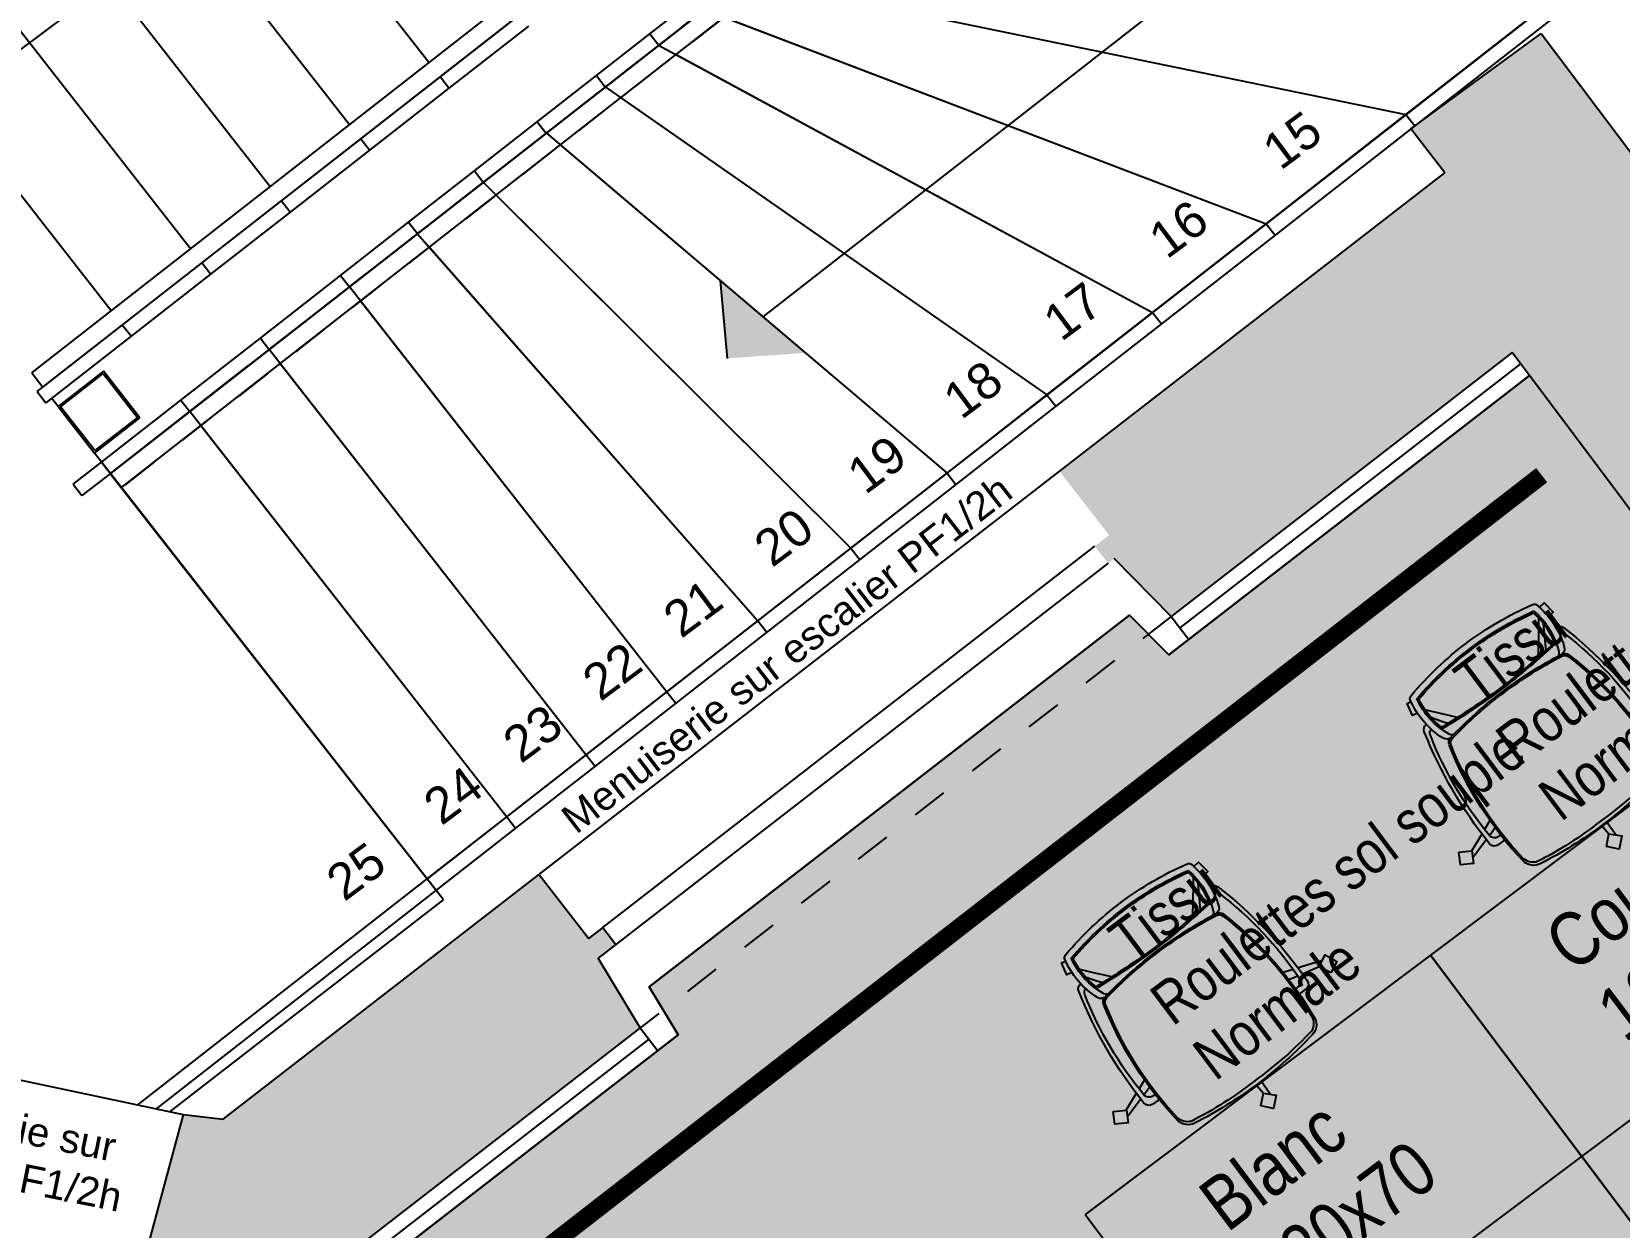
# Model space of a CAD drawing. Extents: x -27.9 to 24.1, y -8.6 to 57.6.
# Drawn here: x 2.073 to 6.482, y 10.944 to 14.266 of the extents above; entities that cross this region are included whole.
import ezdxf
from ezdxf.enums import TextEntityAlignment as Align

# ---------------------------------------------------------------- set-up
doc = ezdxf.new("R2010")
doc.units = 0
doc.header["$LTSCALE"] = 0.002
for name, pattern in [('CACHE', [0.375, 0.25, -0.125]), ('CONTINU', [0]), ('HIDDEN', [9.525, 6.35, -3.175]), ('Tiret', [2.5, 1.25, -1.25])]:
    doc.linetypes.add(name, pattern=pattern)
for name, color, linetype in [('01-FAC_CHASSIS EXI', 4, 'Continuous'), ('01-STR_MACONNERIE_HACH', 252, 'Continuous'), ('02-ISOLATION', 6, 'ISOLATION'), ('A-Etiq_Mob', 7, 'Continuous'), ('A-legende', 7, 'Continuous'), ('A-mobilier', 252, 'Continuous')]:
    doc.layers.add(name, color=color, linetype=linetype)
doc.layers.add('couleur siege', color=1, linetype='Continuous', true_color=0xff0000)
doc.layers.add('Exit- 04-ZON-PLATEAU DE BUREAU', color=7, linetype='Continuous', true_color=0xffc20a)
doc.styles.add('ARIAL', font='arial.ttf')
doc.styles.add('ROMAND', font='romand__.ttf', dxfattribs={"width": 0.7})
doc.styles.get("Standard").update_dxf_attribs({"font": 'ARIALN.TTF'})
doc.linetypes.add('ISOLATION', pattern='A,0.00254,-2.54,[134,ltypeshp.shx,S=2.54,R=0,X=-2.54,Y=0],-5.08,[134,ltypeshp.shx,S=2.54,R=180,X=2.54,Y=0],-2.54', length=10.16254)

# ---------------------------------------------------------------- blocks, each defined once
blk = doc.blocks.new('Poste127')
at = {"transparency": 33554582}
h = blk.add_hatch(color=256, dxfattribs=at)
h.dxf.hatch_style = 1
h.set_gradient(color1=(199, 200, 202), color2=(255, 246, 230), tint=1, name='CURVED')
h.paths.add_polyline_path([(0, 0.7), (0, 0), (1.2, 0), (1.2, 0.7)])
blk.add_lwpolyline([(0, 0.7), (0, 0), (1.2, 0), (1.2, 0.7)], close=True)
at = {"layer": 'A-Etiq_Mob'}
for tag, p in [('FINITION', (0.2839, 0.4213)), ('DIM', (0.2839, 0.1804))]:
    blk.add_attdef(tag, p, '', height=0.15, dxfattribs=at)
blk = doc.blocks.new('chaise')
at = {"layer": 'A-mobilier', "ltscale": 0.1, "true_color": 0xc7c8ca}
h = blk.add_hatch(color=9, dxfattribs=at)
h.dxf.hatch_style = 1
h.paths.add_polyline_path([(0.2715, 0.4556, 0.30076), (0.2358, 0.4895, 0.043342), (0.0082, 0.5092, 0.043342), (-0.2194, 0.4895, 0.300759), (-0.2552, 0.4556, 0.09791), (-0.2229, 0.027, 0.292085), (-0.2069, 0.0126, 0.040929), (0.0082, -0.005, 0.040929), (0.2232, 0.0126, 0.292085), (0.2392, 0.027, 0.09791)])
h.paths.add_polyline_path([(0.159, -0.0239, 0.015765), (0.0082, -0.0177, 0.016739), (-0.152, -0.0246), (-0.1896, -0.0691), (-0.2181, -0.1033, 0.040824), (-0.2135, -0.1418, 0.054873), (0.0082, -0.1666, 0.054873), (0.2298, -0.1418, 0.02252), (0.2331, -0.1206), (0.2189, -0.1014)])
h.paths.add_polyline_path([(0.1912, -0.0264, 0.003373), (0.159, -0.0239), (0.2189, -0.1014), (0.2331, -0.1206, 0.02535), (0.2346, -0.0966)])
h.paths.add_polyline_path([(0.2255, -0.0296, 0.0036), (0.1912, -0.0264), (0.2346, -0.0966, 0.0714)])
h.paths.add_polyline_path([(-0.152, -0.0246, 0.003505), (-0.1854, -0.0274), (-0.196, -0.0428), (-0.2174, -0.0745, 0.030269), (-0.2181, -0.1033), (-0.1896, -0.0691)])
h.paths.add_polyline_path([(-0.1854, -0.0274, 0.002494), (-0.2092, -0.0296, 0.048116), (-0.2174, -0.0745), (-0.196, -0.0428)], flags=17)
at = {"layer": 'A-mobilier'}
for p, q in [((0.004, 0.5092), (0.0064, 0.5428)), ((0.0216, 0.5582), (0.0229, 0.5092)), ((-0.3737, 0.3493), (-0.3075, 0.3301)), ((-0.2624, 0.3653), (-0.2871, 0.3653)), ((-0.2629, 0.3453), (-0.2718, 0.3453)), ((0.2787, 0.3653), (0.3035, 0.3653)), ((0.2793, 0.3453), (0.2882, 0.3453)), ((-0.3078, 0.3082), (-0.3629, 0.3302)), ((-0.2919, 0.3255), (-0.2834, 0.3231)), ((0.2794, 0.3097), (0.3086, 0.3167)), ((0.324, 0.3205), (0.3784, 0.3337)), ((0.3978, 0.3247), (0.3241, 0.2982)), ((0.3093, 0.2929), (0.2787, 0.2819)), ((-0.2174, -0.0745), (-0.196, -0.0428)), ((-0.2416, -0.0656), (-0.2409, -0.0656)), ((-0.1896, -0.0691), (-0.2193, -0.1048)), ((0.258, -0.0656), (0.2572, -0.0656)), ((0.2331, -0.1206), (0.2189, -0.1014))]:
    blk.add_line(p, q, dxfattribs=at)
at = {"layer": 'A-mobilier', "linetype": 'HIDDEN'}
for p, q in [((-0.2627, 0.2897), (-0.2927, 0.3021)), ((-0.2834, 0.3231), (-0.2632, 0.3171)), ((-0.196, -0.0428), (-0.1854, -0.0274)), ((-0.152, -0.0246), (-0.1896, -0.0691)), ((0.2189, -0.1014), (0.159, -0.0239)), ((0.1912, -0.0264), (0.2346, -0.0966))]:
    blk.add_line(p, q, dxfattribs=at)
at = {"layer": 'A-mobilier'}
for points in [[(-0.0236, 0.5701), (0.0064, 0.5428), (0.034, 0.572), (0.003, 0.5998)], [(-0.3982, 0.3102), (-0.3631, 0.331), (-0.3829, 0.3656), (-0.418, 0.3448)], [(0.3951, 0.3712), (0.3784, 0.3337), (0.4152, 0.3167), (0.4319, 0.3542)]]:
    blk.add_lwpolyline(points, close=True, dxfattribs=at)
for points in [[(-0.2428, -0.1092), (-0.2592, -0.1129), (-0.2503, -0.1525), (-0.2373, -0.1499)], [(0.2547, -0.145), (0.2745, -0.1474), (0.2795, -0.1069), (0.2594, -0.1049)]]:
    blk.add_lwpolyline(points, dxfattribs=at)
for centre, radius, start, end in [((-0.0186, -0.6869), 1.1836, 88.7046, 100.0235), ((0.0082, -0.8109), 1.3202, 90, 99.927), ((0.0082, -0.8109), 1.3202, 80.073, 90), ((0.0349, -0.6869), 1.1836, 79.9765, 91.2954), ((0.8449, 0.323), 1.1081, 173.1278, 195.4958), ((0.8449, 0.323), 1.1031, 173.7387, 195.3268), ((-0.2117, 0.4455), 0.0447, 99.9272, 166.8835), ((-0.203, 0.4342), 0.0495, 115.9014, 169.3298), ((-0.8286, 0.323), 1.1031, 344.6732, 6.2613), ((0.2281, 0.4455), 0.0447, 13.1165, 80.0728), ((-0.8286, 0.323), 1.1081, 344.5042, 6.8722), ((0.2193, 0.4342), 0.0495, 10.6702, 64.0986), ((1.0389, 0.3041), 1.3467, 178.2197, 195.2822), ((-0.2871, 0.3453), 0.02, 90, 178.2197), ((-0.2718, 0.3253), 0.02, 90, 177.2781), ((-1.0226, 0.3041), 1.3467, 344.7178, 1.7803), ((0.2882, 0.3253), 0.02, 2.7219, 90), ((0.3035, 0.3453), 0.02, 1.7803, 90), ((0.8419, 0.2723), 1.135, 177.2781, 195.5028), ((-0.8256, 0.2723), 1.135, 344.4972, 2.7219), ((-0.2071, -0.0076), 0.02, 80.7555, 159.0187), ((0.0196, -0.0945), 0.2428, 156.8702, 192.2258), ((-0.2036, 0.0323), 0.02, 195.4958, 260.6251), ((-0.1997, 0.0368), 0.02, 195.3268, 260.7665), ((0.0082, 1.3151), 1.3202, 260.6251, 270), ((-0.1856, -0.0076), 0.02, 114.7785, 159.0187), ((0.0082, 1.3151), 1.3152, 260.7665, 270), ((0.0082, 1.3151), 1.3152, 270, 279.2335), ((0.0082, 1.3151), 1.3202, 270, 279.3749), ((0.2019, -0.0076), 0.02, 20.9813, 65.2215), ((0.216, 0.0368), 0.02, 279.2335, 344.6732), ((-0.0032, -0.0945), 0.2428, 347.7742, 23.1298), ((0.2235, -0.0076), 0.02, 20.9813, 99.2445), ((0.22, 0.0323), 0.02, 279.3749, 344.5042), ((-0.2325, -0.0257), 0.02, 195.5028, 252.7294), ((0.0196, -0.0945), 0.2628, 159.0187, 193.9621), ((0.0196, -0.0945), 0.2378, 164.1556, 191.4603), ((0.0306, -2.412), 2.3994, 90.5363, 95.8288), ((0.0306, -2.412), 2.3944, 90.5374, 95.7482), ((-0.0143, -2.412), 2.3994, 84.1712, 89.4637), ((-0.0143, -2.412), 2.3944, 84.2518, 89.4626), ((-0.0032, -0.0945), 0.2378, 348.5397, 15.8444), ((-0.0032, -0.0945), 0.2628, 346.0379, 20.9813), ((0.2489, -0.0257), 0.02, 287.2706, 344.4972), ((-0.2409, -0.0456), 0.02, 195.2822, 270), ((0.2572, -0.0456), 0.02, 270, 344.7178), ((0.01, 0.8526), 1.0242, 257.1546, 269.8984), ((0.01, 0.8526), 1.0192, 257.3346, 269.8979), ((0.0064, 0.8526), 1.0192, 270.1021, 282.6654), ((0.0064, 0.8526), 1.0242, 270.1016, 282.8454), ((-0.2198, -0.1455), 0.02, 218.589, 257.0335), ((0.01, 0.8526), 1.0442, 257.0335, 269.9004), ((0.0064, 0.8526), 1.0442, 270.0996, 282.9665), ((0.2362, -0.1455), 0.02, 282.9665, 321.411)]:
    blk.add_arc(centre, radius, start, end, dxfattribs=at)
blk = doc.blocks.new('SiègeT1')
at = {"layer": 'couleur siege', "true_color": 0x8a6689}
for points in [[(-0.1936, 0.2235), (-0.0769, 0.2096), (0.0385, 0.2124), (0.1553, 0.2166), (0.1984, 0.2222), (0.2025, 0.2444), (0.2039, 0.282), (0.2012, 0.321), (0.1233, 0.3376), (0.0385, 0.3432), (-0.0227, 0.3446), (-0.0977, 0.3376), (-0.1492, 0.3307), (-0.1964, 0.3223), (-0.202, 0.3001), (-0.2006, 0.2653)], [(-0.2076, -0.2358), (-0.225, -0.2195), (-0.2335, -0.1968), (-0.2363, -0.14), (-0.2381, -0.076), (-0.2337, -0.0116), (-0.2278, 0.0448), (-0.218, 0.1023), (-0.2107, 0.1321), (-0.2013, 0.169), (-0.1966, 0.1769), (-0.184, 0.18), (-0.1205, 0.1883), (-0.0494, 0.1934), (0.0091, 0.1953), (0.0767, 0.1926), (0.1322, 0.1879), (0.1685, 0.1829), (0.1909, 0.1794), (0.1994, 0.1771), (0.2037, 0.1728), (0.2071, 0.1636), (0.2187, 0.1148), (0.2315, 0.0452), (0.2373, -0.0047), (0.2408, -0.0627), (0.2412, -0.1049), (0.2396, -0.159), (0.2364, -0.1973), (0.2345, -0.2097), (0.2289, -0.2196), (0.2221, -0.2289), (0.2135, -0.2344), (0.2067, -0.2363), (0.1752, -0.2419), (0.1139, -0.248), (0.0509, -0.2511), (-0.0505, -0.2518), (-0.1259, -0.2474), (-0.1911, -0.2375)]]:
    blk.add_hatch(color=8, dxfattribs=at).paths.add_polyline_path(points)
at = {"extrusion": (0, 0, -1), "xscale": 0.8999999999999986, "yscale": 0.8999999999999986, "zscale": -0.9, "rotation": 180}
blk.add_blockref('chaise', (0.0055, 0.195), dxfattribs=at)
at = {"layer": 'A-Etiq_Mob', "style": 'ROMAND', "width": 0.7}
for tag, p in [('FINITION', (-0.0791, 0.1775)), ('PIETEMENT', (-0.0914, -0.031)), ('ASSISE', (-0.0883, -0.2242)), ('COULEUR', (-0.1036, -0.4236))]:
    blk.add_attdef(tag, p, '', height=0.15, dxfattribs=at)
blk = doc.blocks.new('Poste127Couleur')
at = {"transparency": 33554582}
h = blk.add_hatch(color=256, dxfattribs=at)
h.dxf.hatch_style = 1
h.set_gradient(color1=(169, 83, 160), color2=(255, 246, 230), tint=1, name='CURVED')
h.paths.add_polyline_path([(0, 0.7029), (0, 0.0029), (1.2, 0.0029), (1.2, 0.7029)])
blk.add_lwpolyline([(0, 0.7), (0, 0), (1.2, 0), (1.2, 0.7)], close=True)
at = {"layer": 'A-Etiq_Mob'}
for tag, p in [('STRATIFIE', (0.2839, 0.4213)), ('DIM', (0.2839, 0.1804))]:
    blk.add_attdef(tag, p, '', height=0.15, dxfattribs=at)
blk = doc.blocks.new('Xref-R3-2018-11')
h = blk.add_hatch(color=256)
h.dxf.hatch_style = 1
h.paths.add_polyline_path([(6.7106, 6.7044), (6.7299, 6.4891), (6.8281, 6.6043)])
h.paths.add_polyline_path([(6.8281, 6.6043), (6.7299, 6.4891), (6.9455, 6.5042)])
at = {"layer": '01-STR_MACONNERIE_HACH'}
h = blk.add_hatch(color=256, dxfattribs=at)
h.dxf.hatch_style = 1
h.paths.add_polyline_path([(-11.1808, -12.8229), (-11.2133, -13.0681), (-11.2814, -13.0673), (-11.2822, -13.1273), (-11.2323, -13.1279), (-11.2358, -13.4016), (-10.2963, -13.4136), (-10.2928, -13.1399), (-10.2428, -13.1405), (-10.242, -13.0805), (-10.3087, -13.0797), (-10.3349, -12.8336)])
h.paths.add_polyline_path([(-8.8763, -12.8523), (-8.9088, -13.0975), (-8.9769, -13.0967), (-8.9777, -13.1567), (-8.9277, -13.1573), (-8.9312, -13.431), (-7.3386, -13.4513), (-7.3351, -13.1776), (-7.2851, -13.1783), (-7.2843, -13.1183), (-7.351, -13.1174), (-7.3772, -12.8714)])
h.paths.add_polyline_path([(-5.9186, -12.89), (-5.9511, -13.1353), (-6.0192, -13.1344), (-6.02, -13.1944), (-5.97, -13.195), (-5.9735, -13.4687), (-4.3537, -13.4894), (-4.3502, -13.2157), (-4.3002, -13.2163), (-4.2995, -13.1563), (-4.3661, -13.1555), (-4.3924, -12.9095)])
h.paths.add_polyline_path([(-2.9663, -13.1734), (-3.0344, -13.1725), (-3.0351, -13.2325), (-2.9852, -13.2331), (-2.9887, -13.5068), (-2.0358, -13.519), (-2.0323, -13.2453), (-1.9823, -13.2459), (-1.9815, -13.1859), (-2.0482, -13.1851), (-2.0744, -12.939), (-2.9338, -12.9281)])
h.paths.add_polyline_path([(-0.6158, -12.9576), (-0.6483, -13.2029), (-0.7164, -13.2021), (-0.7158, -13.2621), (-0.6672, -13.2627), (-0.6707, -13.5364), (1.2439, -13.5608), (1.2474, -13.2871), (1.2974, -13.2878), (1.2982, -13.2278), (1.2482, -13.2271), (1.2513, -12.9815)])
h.paths.add_polyline_path([(2.4372, -12.9966), (2.4341, -13.2423), (2.3841, -13.2416), (2.3834, -13.3016), (2.4333, -13.3022), (2.4298, -13.5759), (3.3231, -13.5873), (3.3266, -13.3136), (3.3766, -13.3143), (3.3773, -13.2543), (3.3273, -13.2536), (3.3305, -13.008)])
h.paths.add_polyline_path([(4.5164, -13.0231), (4.5132, -13.2688), (4.4633, -13.2681), (4.4625, -13.3281), (4.5125, -13.3288), (4.509, -13.6025), (5.2829, -13.6123), (5.6572, -13.3312), (5.508, -13.1326), (5.548, -13.1025), (5.5119, -13.0546), (5.4329, -13.1139), (5.2796, -12.925), (5.1384, -13.0311)])
h.paths.add_polyline_path([(6.2975, -12.1606), (6.4362, -12.3604), (6.3568, -12.42), (6.3928, -12.468), (6.4328, -12.438), (6.582, -12.6367), (7.4765, -11.965), (7.3273, -11.7663), (7.3672, -11.7363), (7.3312, -11.6883), (7.265, -11.738), (7.1118, -11.5491)])
h.paths.add_polyline_path([(8.1297, -10.7846), (8.2683, -10.9845), (8.2018, -11.0345), (8.2378, -11.0824), (8.2778, -11.0524), (8.427, -11.2511), (9.4261, -10.5008), (9.2769, -10.3021), (9.3169, -10.2721), (9.2809, -10.2241), (9.2106, -10.2768), (9.0574, -10.0879)])
h.paths.add_polyline_path([(10.0753, -9.3235), (10.214, -9.5233), (10.1434, -9.5763), (10.1794, -9.6243), (10.2194, -9.5943), (10.3686, -9.793), (11.3829, -9.0312), (11.2337, -8.8325), (11.2737, -8.8025), (11.2377, -8.7545), (11.1894, -8.7907), (11.0362, -8.6019)])
h.paths.add_polyline_path([(12.0541, -7.8374), (12.1928, -8.0373), (12.1442, -8.0738), (12.1802, -8.1217), (12.2202, -8.0917), (12.3694, -8.2904), (13.4214, -7.5003), (13.2722, -7.3016), (13.3122, -7.2716), (13.2762, -7.2236), (13.2279, -7.2598), (13.0747, -7.0709)])
h.paths.add_polyline_path([(14.0926, -6.3065), (14.2313, -6.5064), (14.1827, -6.5428), (14.2187, -6.5908), (14.2587, -6.5608), (14.4079, -6.7595), (15.5435, -5.9066), (15.3943, -5.7079), (15.4343, -5.6779), (15.3983, -5.6299), (15.3501, -5.6661), (15.1968, -5.4772)])
h.paths.add_polyline_path([(16.9171, -4.1853), (16.2147, -4.7128), (16.3534, -4.9126), (16.3048, -4.9491), (16.3408, -4.9971), (16.3808, -4.9671), (16.53, -5.1658), (17.7385, -4.2582), (8.9892, 7.392), (8.6276, 7.1267), (8.7221, 7.0047), (7.6518, 6.1753), (7.7893, 5.9978), (7.7498, 5.9672), (7.7865, 5.9198), (7.8036, 5.933), (7.9621, 5.7717), (8.9087, 6.5052)])
h.paths.add_polyline_path([(5.3291, 4.3754), (5.2181, 4.3882), (5.0434, 3.7382), (4.9956, 3.7511), (4.9824, 3.7018), (5.2116, 3.6402), (6.4873, 4.6288), (6.3707, 4.8226), (6.42, 4.8608), (6.3833, 4.9082), (6.3437, 4.8776), (6.2062, 5.0551)])
h.paths.add_polyline_path([(-0.3535, 6.915), (-0.3555, 6.5975), (-0.4055, 6.5978), (-0.4059, 6.5378), (-0.3599, 6.5375), (-0.3613, 6.3175), (1.2498, 6.3072), (1.2512, 6.5272), (1.2866, 6.527), (1.287, 6.587), (1.237, 6.5873), (1.2391, 6.9048)])
h.paths.add_polyline_path([(-2.6665, 6.9298), (-2.6685, 6.6123), (-2.7185, 6.6126), (-2.7189, 6.5526), (-2.6728, 6.5523), (-2.6742, 6.3323), (-1.6713, 6.3259), (-1.6698, 6.5459), (-1.6238, 6.5456), (-1.6234, 6.6056), (-1.6734, 6.6059), (-1.6714, 6.9234)])
h.paths.add_polyline_path([(-5.6415, 6.9488), (-5.6435, 6.6313), (-5.6935, 6.6316), (-5.6939, 6.5716), (-5.6479, 6.5713), (-5.6493, 6.3513), (-3.9842, 6.3407), (-3.9828, 6.5607), (-3.9367, 6.5604), (-3.9364, 6.6204), (-3.9864, 6.6207), (-3.9843, 6.9382)])
h.paths.add_polyline_path([(-8.5844, 6.9676), (-8.5864, 6.6501), (-8.6364, 6.6504), (-8.6368, 6.5904), (-8.5908, 6.5901), (-8.5922, 6.3701), (-7.0592, 6.3603), (-6.9592, 6.3597), (-6.9578, 6.5797), (-6.9118, 6.5794), (-6.9114, 6.6394), (-6.9614, 6.6397), (-6.9594, 6.9572)])
h.paths.add_polyline_path([(-10.8947, 6.9824), (-10.8967, 6.6649), (-10.9467, 6.6652), (-10.9471, 6.6052), (-10.9011, 6.6049), (-10.9025, 6.3849), (-10.0021, 6.3792), (-9.9021, 6.3785), (-9.9007, 6.5985), (-9.8547, 6.5982), (-9.8543, 6.6582), (-9.9043, 6.6585), (-9.9023, 6.9761)])
h.paths.add_polyline_path([(4.0393, 4.878), (3.4848, 4.4872), (3.7999, 4.0401), (3.8323, 4.011), (4.1091, 3.9366), (4.1223, 3.9859), (4.0772, 3.998), (4.238, 4.5961)])
edge = h.paths.add_edge_path()
edge.add_line((2.615, 5.7215), (3.1695, 6.1123))
edge.add_line((3.1695, 6.1123), (3.0138, 6.3333))
edge.add_arc((1.8436, 5.4114), 1.4897, 38.2323, 77.6185)
edge.add_line((2.1631, 6.8664), (2.163, 6.8989))
edge.add_line((2.163, 6.8989), (1.9782, 6.9001))
edge.add_line((1.9782, 6.9001), (1.9761, 6.5826))
edge.add_line((1.9761, 6.5826), (1.9261, 6.5829))
edge.add_line((1.9261, 6.5829), (1.9257, 6.5229))
edge.add_line((1.9257, 6.5229), (1.9612, 6.5227))
edge.add_line((1.9612, 6.5227), (1.9598, 6.3027))
edge.add_line((1.9598, 6.3027), (2.2066, 6.3011))
edge.add_line((2.2066, 6.3011), (2.615, 5.7215))
h.paths.add_polyline_path([(-12.9803, -4.4062), (-13.5351, -4.4062), (-13.5351, -3.4062), (-12.9616, -3.4062), (-12.7786, 6.3969), (-12.2124, 6.3933), (-12.211, 6.6133), (-12.165, 6.613), (-12.1646, 6.673), (-12.2146, 6.6733), (-12.2125, 6.9908), (-12.9153, 6.9953), (-12.913, 7.3501), (-13.403, 7.3532), (-13.7899, -13.369), (-12.6008, -13.3842), (-12.5973, -13.1105), (-12.5473, -13.1111), (-12.5465, -13.0511), (-12.6132, -13.0503), (-12.6395, -12.8042), (-12.6431, -12.8042), (-13.137, -12.7979)])
h.paths.add_polyline_path([(-13.5351, -4.4062), (-13.5351, -3.4062)], flags=16)
for p, q in [((4.3433, 7.0301), (6.9201, 8.9604)), ((5.9007, 7.3107), (5.0667, 8.3781)), ((5.6801, 7.1383), (4.8461, 8.2057)), ((5.4594, 6.9659), (4.6254, 8.0333)), ((5.2388, 6.7935), (4.4048, 7.8609)), ((4.7975, 6.4487), (6.6211, 7.8735)), ((4.8283, 6.4093), (6.6728, 7.8505)), ((4.8471, 6.4236), (6.6732, 7.8503)), ((7.0547, 7.7628), (5.0155, 6.1696)), ((6.9982, 7.7181), (5.0158, 6.1693)), ((5.0181, 6.6211), (4.1841, 7.6886)), ((5.0466, 6.1299), (7.0289, 7.6787)), ((6.7759, 7.545), (8.6139, 7.1663)), ((8.0283, 7.542), (6.8281, 6.6043)), ((9.048, 7.5054), (5.8959, 5.0428)), ((6.8407, 7.5317), (8.6139, 7.1663)), ((8.6139, 7.1663), (9.048, 7.5054)), ((6.5142, 7.3908), (6.6405, 7.4894)), ((6.6648, 7.4582), (8.2259, 6.8632)), ((9.0726, 7.4739), (8.6385, 7.1348)), ((6.1766, 7.4123), (5.956, 7.2399)), ((6.7199, 7.4373), (8.2259, 6.8632)), ((8.8913, 7.3831), (5.8959, 5.0428)), ((6.3655, 7.2746), (6.5142, 7.3908)), ((6.5142, 7.3908), (6.5388, 7.3592)), ((6.5436, 7.3635), (6.5385, 7.3595)), ((8.6276, 7.1267), (8.9892, 7.392)), ((8.9892, 7.392), (17.7385, -4.2582)), ((6.5385, 7.3595), (7.9101, 6.6164)), ((6.5869, 7.3334), (7.9101, 6.6164)), ((6.2015, 7.1465), (6.3655, 7.2746)), ((6.3655, 7.2746), (6.3901, 7.2431)), ((5.956, 7.2399), (5.7353, 7.0675)), ((5.956, 7.2399), (5.9315, 7.2713)), ((6.3898, 7.2434), (7.617, 6.3874)), ((6.4331, 7.2132), (7.617, 6.3874)), ((6.0267, 7.0099), (6.2015, 7.1465)), ((6.2015, 7.1465), (6.2262, 7.115)), ((8.2259, 6.8632), (8.6139, 7.1663)), ((8.6139, 7.1663), (8.6385, 7.1348)), ((5.7353, 7.0675), (5.7108, 7.0989)), ((6.2259, 7.1153), (7.3393, 6.1705)), ((8.6385, 7.1348), (8.2505, 6.8317)), ((8.7221, 7.0047), (8.6276, 7.1267)), ((5.7353, 7.0675), (5.5147, 6.8951)), ((6.2651, 7.082), (7.3393, 6.1705)), ((5.8439, 6.8671), (6.0267, 7.0099)), ((6.0267, 7.0099), (6.0514, 6.9784)), ((5.3291, 4.3754), (8.7221, 7.0047)), ((6.0533, 6.9804), (6.0511, 6.9787)), ((6.0511, 6.9787), (7.0726, 5.9621)), ((5.5147, 6.8951), (5.4902, 6.9265)), ((6.0871, 6.9429), (7.0726, 5.9621)), ((5.5147, 6.8951), (5.2941, 6.7227)), ((5.6551, 6.7196), (5.8439, 6.8671)), ((5.8439, 6.8671), (5.8686, 6.8356)), ((5.8899, 6.8528), (5.8683, 6.8359)), ((5.8683, 6.8359), (6.814, 5.7601)), ((7.9101, 6.6164), (8.2259, 6.8632)), ((8.2259, 6.8632), (8.2505, 6.8317)), ((5.9017, 6.798), (6.814, 5.7601)), ((8.2505, 6.8317), (7.9347, 6.5849)), ((5.2941, 6.7227), (5.2696, 6.7541)), ((5.2941, 6.7227), (5.0734, 6.5504)), ((5.4324, 6.5456), (5.6551, 6.7196)), ((5.6551, 6.7196), (5.6797, 6.6881)), ((5.7265, 6.7251), (5.6795, 6.6884)), ((5.6795, 6.6884), (6.5616, 5.5629)), ((5.7106, 6.6487), (6.5616, 5.5629)), ((7.617, 6.3874), (7.9101, 6.6164)), ((7.9101, 6.6164), (7.9347, 6.5849)), ((5.0734, 6.5504), (5.0489, 6.5817)), ((5.563, 6.5974), (5.4568, 6.5144)), ((7.9347, 6.5849), (7.6416, 6.3559)), ((5.0734, 6.5504), (4.837, 6.3657)), ((5.2118, 6.3732), (5.4324, 6.5456)), ((5.4324, 6.5456), (5.4571, 6.5141)), ((5.4568, 6.5144), (6.3372, 5.3876)), ((16.9171, -4.1853), (8.9087, 6.5052)), ((4.7975, 6.4487), (4.8283, 6.4093)), ((4.9966, 6.4537), (4.8705, 6.3552)), ((4.8776, 6.3544), (4.9958, 6.4467)), ((4.9958, 6.4467), (5.0909, 6.3249)), ((5.0979, 6.324), (4.9966, 6.4537)), ((5.3996, 6.4697), (5.0155, 6.1696)), ((5.4878, 6.4747), (6.3372, 5.3876)), ((4.8125, 6.397), (4.8283, 6.4093)), ((4.8125, 6.397), (4.837, 6.3657)), ((4.8705, 6.3552), (4.8528, 6.378)), ((4.8705, 6.3552), (4.9719, 6.2255)), ((4.9727, 6.2326), (4.8776, 6.3544)), ((4.9912, 6.2009), (5.2118, 6.3732)), ((5.2118, 6.3732), (5.2364, 6.3417)), ((7.3393, 6.1705), (7.617, 6.3874)), ((7.6416, 6.3559), (7.3639, 6.1389)), ((7.617, 6.3874), (7.6416, 6.3559)), ((4.9719, 6.2255), (5.0979, 6.324)), ((5.0909, 6.3249), (4.9727, 6.2326)), ((5.2362, 6.342), (6.1166, 5.2152)), ((5.2672, 6.3023), (6.1166, 5.2152)), ((5.0158, 6.1693), (4.9719, 6.2255)), ((4.9123, 6.1393), (4.9912, 6.2009)), ((4.9912, 6.2009), (5.0158, 6.1693)), ((4.9123, 6.1393), (4.937, 6.1078)), ((5.0158, 6.1693), (4.937, 6.1078)), ((5.0155, 6.1696), (5.8959, 5.0428)), ((5.0466, 6.1299), (5.0158, 6.1693)), ((5.9411, 4.985), (5.0466, 6.1299)), ((7.0726, 5.9621), (7.3393, 6.1705)), ((7.3639, 6.1389), (7.0972, 5.9306)), ((7.3393, 6.1705), (7.3639, 6.1389)), ((6.814, 5.7601), (7.0726, 5.9621)), ((7.0726, 5.9621), (7.0972, 5.9306)), ((7.0972, 5.9306), (6.8386, 5.7286)), ((6.5616, 5.5629), (6.814, 5.7601)), ((6.814, 5.7601), (6.8386, 5.7286)), ((6.8386, 5.7286), (6.5862, 5.5313)), ((6.3372, 5.3876), (6.5616, 5.5629)), ((6.5616, 5.5629), (6.5862, 5.5313)), ((6.5862, 5.5313), (6.3618, 5.356)), ((6.1166, 5.2152), (6.3372, 5.3876)), ((6.3372, 5.3876), (6.3618, 5.356)), ((6.3618, 5.356), (6.1412, 5.1837)), ((5.8959, 5.0428), (6.1166, 5.2152)), ((6.1166, 5.2152), (6.1412, 5.1837)), ((6.1412, 5.1837), (5.9206, 5.0113)), ((5.0923, 4.4149), (5.8959, 5.0428)), ((5.8959, 5.0428), (5.9206, 5.0113)), ((5.9206, 5.0113), (5.1434, 4.4041)), ((5.1812, 4.3961), (5.9411, 4.985)), ((6.42, 4.8608), (6.3707, 4.8226)), ((5.2181, 4.3882), (5.0434, 3.7382)), ((5.2181, 4.3882), (5.3291, 4.3754))]:
    blk.add_line(p, q)
at = {"linetype": 'Tiret'}
for p, q in [((6.9962, 7.7166), (5.0158, 6.1693)), ((7.027, 7.6772), (5.0466, 6.1299)), ((5.0466, 6.1299), (5.0158, 6.1693))]:
    blk.add_line(p, q, dxfattribs=at)
for points in [[(6.7299, 6.4891), (6.7106, 6.7044), (6.8281, 6.6043)], [(8.9087, 6.5052), (7.9621, 5.7717)], [(5.0466, 6.1299), (5.8959, 5.0428)], [(7.9621, 5.7717), (7.8036, 5.933)], [(6.3833, 4.9082), (6.3437, 4.8776), (6.2062, 5.0551)], [(6.3833, 4.9082), (6.42, 4.8608)], [(6.4873, 4.6288), (6.3707, 4.8226)], [(4.238, 4.5961), (5.2181, 4.3882)], [(6.4873, 4.6288), (5.2116, 3.6402), (4.9824, 3.7018)]]:
    blk.add_lwpolyline(points)
at = {"linetype": 'CACHE', "ltscale": 0.5}
blk.add_lwpolyline([(7.9621, 5.7717), (6.4873, 4.6288)], dxfattribs=at)
at = {"layer": '01-FAC_CHASSIS EXI'}
for points in [[(6.3833, 4.9082), (7.7498, 5.9672)], [(7.7865, 5.9198), (6.42, 4.8608)]]:
    blk.add_lwpolyline(points, dxfattribs=at)
at = {"layer": '02-ISOLATION'}
blk.add_lwpolyline([(4.0883, 3.8594), (5.2292, 3.5526), (6.5926, 4.6092), (6.5123, 4.7425), (7.8458, 5.7759), (7.9549, 5.6649), (8.9574, 6.4417)], dxfattribs=at)
at = {"layer": '02-ISOLATION', "linetype": 'ISOLATION', "ltscale": 0.004}
for points in [[(7.9866, 5.7401), (8.9329, 6.4734)], [(4.972, 3.6632), (5.2204, 3.5964), (6.5118, 4.5972)]]:
    blk.add_lwpolyline(points, dxfattribs=at)
at = {"layer": '02-ISOLATION', "linetype": 'CONTINU'}
for points in [[(7.9621, 5.7717), (8.0111, 5.7084)], [(6.4873, 4.6288), (6.5363, 4.5656)]]:
    blk.add_lwpolyline(points, dxfattribs=at)
at = {"lineweight": 18, "char_height": 0.1, "width": 25.873028, "attachment_point": 1, "rotation": 36.7063, "line_spacing_factor": 0.8, "style": 'ARIAL'}
for s, insert in [('15', (8.2055, 7.0893)), ('16', (7.8897, 6.8426)), ('17', (7.5965, 6.6136)), ('18', (7.3188, 6.3966)), ('19', (7.0522, 6.1883)), ('20', (6.7936, 5.9862)), ('21', (6.5412, 5.789)), ('22', (6.3168, 5.6137)), ('23', (6.0961, 5.4413)), ('24', (5.8755, 5.269)), ('25', (5.6056, 5.0581))]:
    blk.add_mtext(s, dxfattribs=dict(at, insert=insert))
at = {"char_height": 0.08, "width": 1.472401, "attachment_point": 1}
for s, insert, rotation in [('{\\fArial|b0|i0|c0|p34;Menuiserie sur escalier PF1/2h}', (6.2602, 5.2282), 37.7076), ('{\\fArial|b0|i0|c0|p34;Menuiserie sur \\Pescalier PF1/2h}', (4.3192, 4.4798), 348.6378)]:
    blk.add_mtext(s, dxfattribs=dict(at, insert=insert, rotation=rotation))

msp = doc.modelspace()

# ---------------------------------------------------------------- hatches: boundary and pattern name
at = {"layer": 'Exit- 04-ZON-PLATEAU DE BUREAU', "transparency": 33554572}
h = msp.add_hatch(color=256, dxfattribs=at)
h.dxf.hatch_style = 1
edge = h.paths.add_edge_path()
edge.add_line((1.0686, 10.8079), (2.5048, 10.4218))
edge.add_line((2.5048, 10.4218), (3.8682, 11.4783))
edge.add_line((3.8682, 11.4783), (3.7879, 11.6116))
edge.add_line((3.7879, 11.6116), (5.1214, 12.6451))
edge.add_line((5.1214, 12.6451), (5.2305, 12.534))
edge.add_line((5.2305, 12.534), (6.2322, 13.3103))
edge.add_line((6.2322, 13.3103), (14.1447, 2.7478))
edge.add_line((14.1447, 2.7478), (13.3807, 2.174))
edge.add_line((13.3807, 2.174), (13.4794, 2.0317))
edge.add_line((13.4794, 2.0317), (12.5951, 1.3676))
edge.add_line((12.5951, 1.3676), (12.486, 1.5021))
edge.add_line((12.486, 1.5021), (11.2585, 0.5803))
edge.add_line((11.2585, 0.5803), (11.3573, 0.438))
edge.add_line((11.3573, 0.438), (10.473, -0.2261))
edge.add_line((10.473, -0.2261), (10.3639, -0.0916))
edge.add_line((10.3639, -0.0916), (9.22, -0.9506))
edge.add_line((9.22, -0.9506), (9.3188, -1.0929))
edge.add_line((9.3188, -1.0929), (8.4345, -1.757))
edge.add_line((8.4345, -1.757), (8.3254, -1.6225))
edge.add_line((8.3254, -1.6225), (7.2412, -2.4367))
edge.add_line((7.2412, -2.4367), (7.34, -2.5789))
edge.add_line((7.34, -2.5789), (6.4557, -3.243))
edge.add_line((6.4557, -3.243), (6.3466, -3.1086))
edge.add_line((6.3466, -3.1086), (5.2956, -3.8978))
edge.add_line((5.2956, -3.8978), (5.3944, -4.0401))
edge.add_line((5.3944, -4.0401), (4.5101, -4.7042))
edge.add_line((4.5101, -4.7042), (4.401, -4.5697))
edge.add_line((4.401, -4.5697), (4.3154, -4.6344))
edge.add_line((4.3154, -4.6344), (1.4675, -0.8681))
edge.add_line((1.4675, -0.8681), (3.0864, -0.8681))
edge.add_line((3.0864, -0.8681), (7.1164, 2.1515))
edge.add_line((7.1164, 2.1515), (2.3656, 8.4919))
edge.add_line((2.3656, 8.4919), (1.0646, 8.4919))
edge.add_line((1.0646, 8.4919), (1.0646, 10.8115))
h = msp.add_hatch(color=256, dxfattribs=at)
h.dxf.hatch_style = 1
edge = h.paths.add_edge_path()
edge.add_line((1.0686, 10.8079), (2.5048, 10.4218))
edge.add_line((2.5048, 10.4218), (3.8682, 11.4783))
edge.add_line((3.8682, 11.4783), (3.7879, 11.6116))
edge.add_line((3.7879, 11.6116), (5.1214, 12.6451))
edge.add_line((5.1214, 12.6451), (5.2305, 12.534))
edge.add_line((5.2305, 12.534), (6.2322, 13.3103))
edge.add_line((6.2322, 13.3103), (14.1447, 2.7478))
edge.add_line((14.1447, 2.7478), (13.3807, 2.174))
edge.add_line((13.3807, 2.174), (13.4794, 2.0317))
edge.add_line((13.4794, 2.0317), (12.5951, 1.3676))
edge.add_line((12.5951, 1.3676), (12.486, 1.5021))
edge.add_line((12.486, 1.5021), (11.2585, 0.5803))
edge.add_line((11.2585, 0.5803), (11.3573, 0.438))
edge.add_line((11.3573, 0.438), (10.473, -0.2261))
edge.add_line((10.473, -0.2261), (10.3639, -0.0916))
edge.add_line((10.3639, -0.0916), (9.22, -0.9506))
edge.add_line((9.22, -0.9506), (9.3188, -1.0929))
edge.add_line((9.3188, -1.0929), (8.4345, -1.757))
edge.add_line((8.4345, -1.757), (8.3254, -1.6225))
edge.add_line((8.3254, -1.6225), (7.2412, -2.4367))
edge.add_line((7.2412, -2.4367), (7.34, -2.5789))
edge.add_line((7.34, -2.5789), (6.4557, -3.243))
edge.add_line((6.4557, -3.243), (6.3466, -3.1086))
edge.add_line((6.3466, -3.1086), (5.2956, -3.8978))
edge.add_line((5.2956, -3.8978), (5.3944, -4.0401))
edge.add_line((5.3944, -4.0401), (4.5101, -4.7042))
edge.add_line((4.5101, -4.7042), (4.401, -4.5697))
edge.add_line((4.401, -4.5697), (4.3154, -4.6344))
edge.add_line((4.3154, -4.6344), (1.4675, -0.8681))
edge.add_line((1.4675, -0.8681), (3.0864, -0.8681))
edge.add_line((3.0864, -0.8681), (7.1164, 2.1515))
edge.add_line((7.1164, 2.1515), (2.3656, 8.4919))
edge.add_line((2.3656, 8.4919), (1.0646, 8.4919))
edge.add_line((1.0646, 8.4919), (1.0646, 10.8115))

# ---------------------------------------------------------------- linework, layer by layer
at = {"ltscale": 0.01}
msp.add_lwpolyline([(14.1447, 2.7478), (6.2322, 13.3103), (5.2305, 12.534), (5.1214, 12.6451), (3.7879, 11.6116), (3.8682, 11.4783), (2.5048, 10.4218), (1.0684, 10.808), (-0.5594, 13.0905)], dxfattribs=at)
at = {"layer": 'A-legende', "color": 205, "linetype": 'CACHE', "ltscale": 5, "true_color": 0x8546b9, "const_width": 0.05}
msp.add_lwpolyline([(2.6559, 10.228), (6.2664, 13.0336)], dxfattribs=at)

# ---------------------------------------------------------------- block references
at = {"ltscale": 0.01}
msp.add_blockref('Xref-R3-2018-11', (-2.7244, 6.8691), dxfattribs=at)
at = {"layer": 'A-mobilier'}
ref = msp.add_blockref('SiègeT1', (6.2767, 12.2721), dxfattribs=dict(at, rotation=36.90645577131152))
ref.add_attrib('FINITION', 'Tissu', dxfattribs={"layer": 'A-Etiq_Mob', "height": 0.12, "rotation": 36.9065}).set_placement((6.1068, 12.3665), align=Align.BOTTOM_LEFT)
ref.add_attrib('ASSISE', 'Normale', dxfattribs={"layer": 'A-Etiq_Mob', "height": 0.12, "rotation": 36.9065}).set_placement((6.3407, 12.0398), align=Align.BOTTOM_LEFT)
ref.add_attrib('PIETEMENT', 'Roulettes sol souple', dxfattribs={"layer": 'A-Etiq_Mob', "height": 0.12, "rotation": 36.9065}).set_placement((6.2223, 12.1925), align=Align.BOTTOM_LEFT)
at = {"layer": 'A-mobilier', "ltscale": 0.1, "rotation": 36.90645577131152}
msp.add_blockref('Poste127Couleur', (6.3783, 11.1407), dxfattribs=at).add_auto_attribs({'STRATIFIE': 'Couleur', 'DIM': '120x70'})
at = {"layer": 'A-mobilier'}
ref = msp.add_blockref('SiègeT1', (5.3171, 11.5515), dxfattribs=dict(at, rotation=36.90645577131152))
ref.add_attrib('FINITION', 'Tissu', dxfattribs={"layer": 'A-Etiq_Mob', "height": 0.12, "rotation": 36.9065}).set_placement((5.1473, 11.6459), align=Align.BOTTOM_LEFT)
ref.add_attrib('ASSISE', 'Normale', dxfattribs={"layer": 'A-Etiq_Mob', "height": 0.12, "rotation": 36.9065}).set_placement((5.3812, 11.3192), align=Align.BOTTOM_LEFT)
ref.add_attrib('PIETEMENT', 'Roulettes sol souple', dxfattribs={"layer": 'A-Etiq_Mob', "height": 0.12, "rotation": 36.9065}).set_placement((5.2627, 11.4718), align=Align.BOTTOM_LEFT)
at = {"layer": 'A-mobilier', "ltscale": 0.1}
ref = msp.add_blockref('Poste127', (6.3783, 11.1407), dxfattribs=dict(at, xscale=-1, rotation=216.9064557713116))
ref.add_attrib('STRATIFIE', 'Blanc', (6.947, 10.8563), dxfattribs={"layer": 'A-Etiq_Mob', "ltscale": 0.1, "height": 0.15, "rotation": 36.9065})
ref.add_attrib('DIM', '120x70', (6.8026, 11.0486), dxfattribs={"layer": 'A-Etiq_Mob', "ltscale": 0.1, "height": 0.15, "rotation": 36.9065})
ref = msp.add_blockref('Poste127', (5.4188, 10.4201), dxfattribs=dict(at, rotation=36.90645577131152))
ref.add_attrib('STRATIFIE', 'Blanc', (5.3928, 10.9275), dxfattribs={"layer": 'A-Etiq_Mob', "ltscale": 0.1, "height": 0.15, "rotation": 36.9065})
ref.add_attrib('DIM', '120x70', (5.5375, 10.7348), dxfattribs={"layer": 'A-Etiq_Mob', "ltscale": 0.1, "height": 0.15, "rotation": 36.9065})
ref = msp.add_blockref('Poste127', (5.4188, 10.4201), dxfattribs=dict(at, xscale=-1, rotation=216.9064557713116))
ref.add_attrib('STRATIFIE', 'Blanc', (5.9874, 10.1357), dxfattribs={"layer": 'A-Etiq_Mob', "ltscale": 0.1, "height": 0.15, "rotation": 36.9065})
ref.add_attrib('DIM', '120x70', (5.843, 10.328), dxfattribs={"layer": 'A-Etiq_Mob', "ltscale": 0.1, "height": 0.15, "rotation": 36.9065})

doc.saveas('drawing.dxf')
